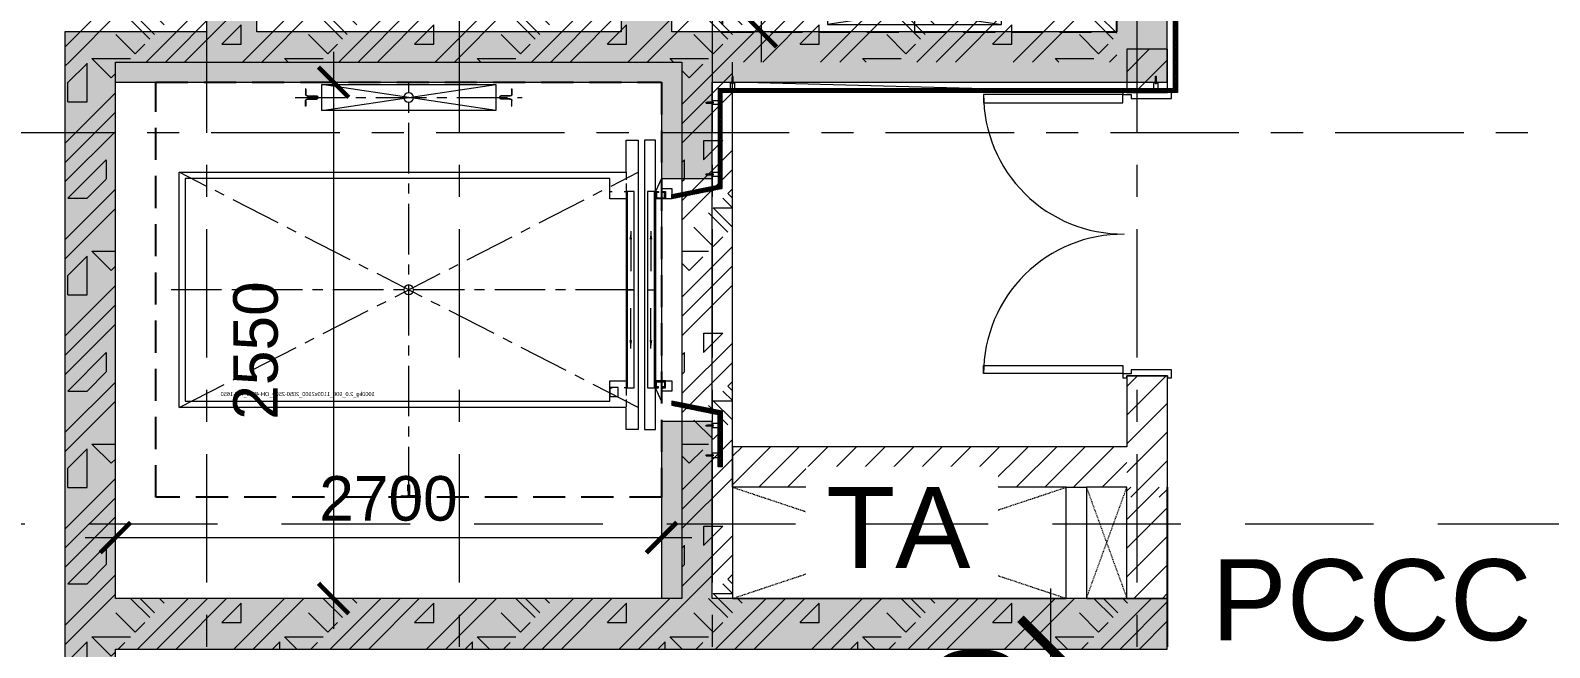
# Model space of a CAD drawing. Header units: millimetres. Extents: x -20201 to 105152, y -11216 to 48206.
# Drawn here: x 22580 to 30090, y 19307 to 22356 of the extents above; entities that cross this region are included whole.
import ezdxf

# ---------------------------------------------------------------- set-up
doc = ezdxf.new("R2010")
doc.units = ezdxf.units.MM
for name, pattern in [('CENTERX2', [4, 2.5, -0.5, 0.5, -0.5]), ('Dash', [6.35, 3.175, -3.175]), ('Grid Line', [22.225, 12.7, -3.175, 3.175, -3.175]), ('HIDDEN', [0.375, 0.25, -0.125]), ('HIDDEN2', [4.7625, 3.175, -1.5875])]:
    doc.linetypes.add(name, pattern=pattern)
for name, color, linetype, lineweight in [('A-DETL-GENF', 31, 'Continuous', 5), ('A-DETL-GENF-HDLN', 161, 'Dash', 5), ('CHU', 181, 'Continuous', 5), ('CUA', 31, 'Continuous', 9), ('DIM', 1, 'Continuous', 5), ('GRA', 211, 'Continuous', 9), ('HATCH-TUONG', 152, 'Continuous', 9), ('KI-HIEU-1', 151, 'Continuous', 9), ('LAT-GACH', 140, 'Continuous', 13), ('NET-CAT', 3, 'Continuous', 9), ('NET-THAY', 2, 'Continuous', 9), ('THIET-BI-1', 26, 'Continuous', 5), ('TRUC', 225, 'Continuous', 5)]:
    doc.layers.add(name, color=color, linetype=linetype, lineweight=lineweight)
doc.styles.add('Arial_2', font='arial_1.ttf', dxfattribs={"height": 400})
doc.styles.add('hoistway plan', font='chhbg.shx', dxfattribs={"height": 45})
doc.styles.add('TA1', font='arial_1.ttf')
doc.dimstyles.new('D_100', dxfattribs={"dimtxt": 220, "dimasz": 150, "dimexe": 150, "dimexo": 150, "dimgap": 80, "dimtad": 1, "dimdec": 0, "dimzin": 9, "dimtxsty": 'TA1', "dimblk": 'ARCHTICK', "dimcen": 1, "dimdle": 150, "dimclrd": 256, "dimclre": 256, "dimclrt": 7, "dimadec": 0, "dimazin": 0, "dimtfac": 1, "dimtdec": 0, "dimtix": 1, "dimtmove": 1, "dimatfit": 3, "dimfxl": 0, "dimtolj": 1, "dimtzin": 0, "dimlwd": -1, "dimlwe": -1, "dimarcsym": 0})
doc.dimstyles.new('D_200_KTx2', dxfattribs={"dimtxt": 400, "dimasz": 300, "dimexe": 300, "dimexo": 300, "dimgap": 160, "dimtad": 1, "dimdec": 0, "dimzin": 9, "dimtxsty": 'TA1', "dimblk": 'ARCHTICK', "dimcen": 1, "dimdle": 300, "dimclrd": 256, "dimclre": 256, "dimclrt": 7, "dimadec": 0, "dimazin": 0, "dimtfac": 1, "dimtdec": 0, "dimtix": 1, "dimtmove": 1, "dimatfit": 3, "dimldrblk": 'ARCHTICK', "dimfxl": 0, "dimtolj": 1, "dimtzin": 0, "dimlwd": -1, "dimlwe": -1, "dimarcsym": 0})
doc.dimstyles.new('hoistway plan', dxfattribs={"dimtxt": 45, "dimasz": 17, "dimexe": 15, "dimexo": 20, "dimgap": 25, "dimtad": 1, "dimdec": 0, "dimzin": 0, "dimdsep": 46, "dimtxsty": 'hoistway plan', "dimblk": 'DOT', "dimcen": 50, "dimclrd": 8, "dimclre": 8, "dimclrt": 3, "dimadec": 0, "dimazin": 0, "dimtfac": 1, "dimtdec": 0, "dimtmove": 1, "dimatfit": 3, "dimfxl": 0, "dimtolj": 1, "dimtzin": 0, "dimarcsym": 0})
pattern_1 = [(45, (95.25, 0), (-476.246, 476.246), []), (45, (190.5, 0), (-476.246, 476.246), []), (45, (0, 0), (-476.246, 476.246), []), (45, (476.25, 0), (-476.246, 476.246), []), (45, (571.5, 0), (-476.246, 476.246), []), (0, (381, 95.25), (0, 952.5), [95.25, -857.25]), (0, (476.25, 190.5), (0, 952.5), [95.25, -857.25]), (45, (381, 95.25), (0, 952.491), [134.683, -1212.342]), (45, (476.25, 95.25), (0, 952.491), [134.683, -1212.342]), (0, (381, 95.25), (0, 952.5), [95.25, -857.25]), (90, (-95.25, 95.25), (-952.5, 6e-14), [95.25, -857.25]), (90, (0, 95.25), (-952.5, 6e-14), [190.5, -762]), (45, (-95.25, 190.5), (0, 952.491), [134.683, -1212.342]), (90, (762, 381), (-952.5, 6e-14), [95.25, -857.25]), (0, (666.75, 381), (0, 952.5), [95.25, -857.25]), (45, (666.75, 381), (0, 952.491), [134.683, -1212.342]), (0, (857.25, 95.25), (0, 952.5), [95.25, -857.25]), (0, (857.25, 571.5), (0, 952.5), [95.25, -857.25]), (90, (1047.75, 666.75), (-952.5, 6e-14), [95.25, -857.25]), (45, (857.25, 571.5), (0, 952.491), [269.367, -1077.658]), (45, (952.5, 571.5), (0, 952.491), [134.683, -1212.342]), (45, (1143, 762), (0, 952.491), [134.683, -1212.342]), (0, (1143, 857.25), (0, 952.5), [95.25, -857.25]), (90, (1143, 762), (-952.5, 6e-14), [95.25, -857.25]), (0, (476.25, 762), (0, 952.5), [95.25, -857.25]), (0, (666.75, 857.25), (0, 952.5), [95.25, -857.25]), (90, (571.5, 762), (-952.5, 6e-14), [95.25, -857.25]), (90, (666.75, 762), (-952.5, 6e-14), [95.25, -857.25]), (45, (476.25, 762), (0, 952.491), [134.683, -1212.342]), (45, (666.75, 762), (0, 952.491), [134.683, -1212.342]), (135, (119, 214.8), (-952.491, 6e-14), [134.683, -1212.342]), (135, (238.1, 333.4), (-952.491, 6e-14), [134.683, -1212.342]), (135, (309.56, 404.8), (-952.491, 6e-14), [134.683, -1212.342]), (135, (333.4, 428.6), (-952.491, 6e-14), [134.683, -1212.342]), (135, (381, 476.25), (-952.491, 6e-14), [134.683, -1212.342]), (135, (404.8, 500.06), (-952.491, 6e-14), [134.683, -1212.342]), (135, (476.25, 571.5), (-952.491, 6e-14), [134.683, -1212.342]), (135, (523.9, 619.1), (-952.491, 6e-14), [134.683, -1212.342]), (45, (119, 214.8), (0, 952.491), [95.25, -1251.775]), (45, (238.1, 333.4), (0, 952.491), [67.36, -1279.665]), (45, (404.8, 500.06), (0, 952.491), [67.36, -1279.665]), (45, (309.56, 595.3), (0, 952.491), [67.36, -1279.665]), (45, (476.25, 571.5), (0, 952.491), [67.36, -1279.665]), (45, (381, 666.75), (0, 952.491), [67.36, -1279.665]), (0, (24.2, 309.5), (0, 952.5), [190.043, -762.457]), (0, (238.1, 523.9), (0, 952.5), [95.25, -857.25])]
pattern_2 = [(240.2551187, (156893.5025, 23438.0964), (5.42651964, -3.10086836), []), (330.2551187, (156893.5025, 23438.0964), (3.10086836, 5.42651964), [])]
pattern_3 = [(45, (0, 0), (-70.71068, 70.71068), [])]

# ---------------------------------------------------------------- blocks, each defined once
blk = doc.blocks.new('_DOT')
at = {"color": 0, "linetype": 'ByBlock'}
blk.add_line((-0.5, 0), (-1, 0), dxfattribs=at)
at = {"color": 0, "linetype": 'ByBlock', "const_width": 0.5}
blk.add_lwpolyline([(-0.25, 0, 1), (0.25, 0, 1)], format="xyb", close=True, dxfattribs=at)
blk = doc.blocks.new('A$C1F5A74C7')
at = {"color": 0, "lineweight": 5}
for p, q in [((0, 10), (0, 12)), ((0, 10), (21, 10)), ((3, 8), (3, 10)), ((3, 5), (3, 7)), ((5, 91), (10, 94)), ((5, 91), (5, 29)), ((5, 91), (15, 91)), ((6, 78), (5, 75)), ((5, 75), (8, 75)), ((6, 72), (5, 69)), ((5, 69), (8, 69)), ((6, 66), (5, 63)), ((5, 63), (8, 63)), ((6, 60), (5, 57)), ((5, 57), (8, 57)), ((6, 54), (5, 51)), ((5, 51), (8, 51)), ((5, 49), (8, 49)), ((5, 10), (5, 29)), ((8, 5), (5, 5)), ((7, 80), (6, 78)), ((6, 78), (10, 78)), ((8, 73), (6, 72)), ((8, 67), (6, 66)), ((8, 61), (6, 60)), ((8, 55), (6, 54)), ((8, 82), (7, 80)), ((7, 81), (10, 81)), ((7, 80), (10, 80)), ((7, 29), (7, 76)), ((7, 10), (7, 31)), ((7, 9), (7, 10)), ((7, 5), (7, 8)), ((7, 5), (7, 5)), ((9, 84), (8, 82)), ((8, 83), (10, 83)), ((8, 73), (8, 75)), ((8, 69), (8, 67)), ((8, 61), (8, 63)), ((8, 57), (8, 55)), ((8, 51), (8, 49)), ((10, 87), (9, 85)), ((9, 85), (12, 86)), ((10, 5), (9, 5)), ((10, 99), (10, 11)), ((10, 94), (15, 91)), ((10, 87), (12, 85)), ((10, 41), (10, 80)), ((10, 78), (15, 78)), ((10, 41), (11, 41)), ((10, 13), (10, 0)), ((12, 5), (10, 5)), ((11, 84), (13, 84)), ((11, 81), (14, 82)), ((11, 41), (11, 80)), ((11, 80), (14, 80)), ((12, 84), (12, 83)), ((12, 73), (12, 75)), ((12, 75), (15, 75)), ((12, 73), (15, 72)), ((12, 69), (12, 67)), ((12, 69), (15, 69)), ((12, 67), (15, 66)), ((12, 61), (12, 63)), ((12, 63), (15, 63)), ((12, 61), (15, 60)), ((12, 57), (12, 55)), ((12, 57), (15, 57)), ((12, 55), (15, 54)), ((12, 49), (12, 51)), ((12, 51), (15, 51)), ((12, 49), (15, 49)), ((12, 5), (12, 5)), ((13, 82), (14, 80)), ((16, 5), (13, 5)), ((14, 80), (15, 78)), ((14, 29), (14, 76)), ((14, 10), (14, 31)), ((14, 9), (14, 10)), ((14, 5), (14, 8)), ((15, 91), (15, 29)), ((15, 78), (15, 75)), ((15, 72), (15, 69)), ((15, 66), (15, 63)), ((15, 60), (15, 57)), ((15, 54), (15, 51)), ((15, 10), (15, 29)), ((18, 10), (18, 8)), ((18, 7), (18, 5)), ((21, 10), (21, 12))]:
    blk.add_line(p, q, dxfattribs=at)
for centre, radius, start, end in [((5, 7), 2.77, 227.3489, 309.0524), ((10, 15), 10.9, 250.5292, 255.5659), ((10, 15), 10.9, 263.51, 276.4907), ((10, 15), 10.9, 284.1671, 289.4715), ((16, 7), 2.77, 230.845, 312.6565)]:
    blk.add_arc(centre, radius, start, end, dxfattribs=at)
blk = doc.blocks.new('*U61')
for p, q in [((11.2, 0), (10.7, 0)), ((11.7, 0), (11.2, 0)), ((12.4, 0), (12.2, 0)), ((14.1, 0), (12.9, 0)), ((14.1, 2.9), (14.1, 4)), ((14.1, 2.4), (14.1, 2.9)), ((14.1, 1.8), (14.1, 1.9)), ((14.1, 0), (14.1, 1.2)), ((14.1, 0), (14.1, -1.2)), ((14.1, 0), (15.4, 0)), ((15.9, 0), (16, 0)), ((16.6, 0), (17, 0)), ((17, 0), (18.1, 0)), ((47.7, 10), (47.7, -10)), ((14.1, -1.8), (14.1, -1.9)), ((14.1, -2.4), (14.1, -2.9)), ((14.1, -2.9), (14.1, -4))]:
    blk.add_line(p, q)
blk.add_lwpolyline([(50, 10), (9.5, 10, 0.414215), (7.5, 8), (7.5, -8, 0.414214), (9.5, -10), (50, -10)], format="xyb")
for radius in [2.9, 0.712]:
    blk.add_circle((14.1, 0), radius)
at = {"extrusion": (0, 0, -1), "xscale": 0.3999999999068677, "yscale": 0.3999999999068677, "zscale": -0.4, "rotation": 90.00000000000001}
blk.add_blockref('A$C1F5A74C7', (-42.8, -4.2), dxfattribs=at)
blk = doc.blocks.new('_ARCHTICK')
at = {"color": 0, "linetype": 'ByBlock', "const_width": 0.15}
blk.add_lwpolyline([(-0.5, -0.5), (0.5, 0.5)], dxfattribs=at)
blk = doc.blocks.new('*D67')
at = {"layer": 'Defpoints', "color": 0, "transparency": 16777216}
for p in [(1328.6, 5550), (1328.6, 3000), (1328.6, 3000)]:
    blk.add_point(p, dxfattribs=at)
at = {"layer": 'DIM', "transparency": 16777216}
blk.add_line((1328.6, 5700), (1328.6, 2850), dxfattribs=at)
at = {"layer": 'DIM', "transparency": 16777216, "xscale": 150, "yscale": 150, "zscale": 150}
for p, rotation in [((1328.6, 5550), 89.99999999999993), ((1328.6, 3000), 269.9999999999999)]:
    blk.add_blockref('_ARCHTICK', p, dxfattribs=dict(at, rotation=rotation))
at = {"layer": 'DIM', "color": 7, "transparency": 16777216, "insert": (943.9, 4225), "char_height": 220, "attachment_point": 5, "rotation": 90, "style": 'TA1'}
blk.add_mtext('\\A1;2550', dxfattribs=at)
blk = doc.blocks.new('*D68')
at = {"layer": 'Defpoints', "color": 0, "transparency": 16777216}
for p in [(250, 3300.8), (2950, 3300.8), (2950, 3300.8)]:
    blk.add_point(p, dxfattribs=at)
at = {"layer": 'DIM', "transparency": 16777216}
blk.add_line((100, 3300.8), (3100, 3300.8), dxfattribs=at)
at = {"layer": 'DIM', "transparency": 16777216, "xscale": 150, "yscale": 150, "zscale": 150}
for p, rotation in [((250, 3300.8), 179.9999999999999), ((2950, 3300.8), 359.9999999999999)]:
    blk.add_blockref('_ARCHTICK', p, dxfattribs=dict(at, rotation=rotation))
at = {"layer": 'DIM', "color": 7, "transparency": 16777216, "insert": (1600, 3493.1), "char_height": 220, "attachment_point": 5, "style": 'TA1'}
blk.add_mtext('\\A1;2700', dxfattribs=at)
blk = doc.blocks.new('*D62')
at = {"layer": 'Defpoints', "color": 0, "transparency": 16777216}
for p in [(3443.3, 7900), (3443.3, 7900), (3443.3, 5800)]:
    blk.add_point(p, dxfattribs=at)
at = {"layer": 'DIM', "transparency": 16777216}
blk.add_line((3443.3, 5650), (3443.3, 8050), dxfattribs=at)
at = {"layer": 'DIM', "transparency": 16777216, "xscale": 150, "yscale": 150, "zscale": 150}
for p, rotation in [((3443.3, 7900), 89.9999999999999), ((3443.3, 5800), 269.9999999999999)]:
    blk.add_blockref('_ARCHTICK', p, dxfattribs=dict(at, rotation=rotation))
at = {"layer": 'DIM', "color": 7, "transparency": 16777216, "insert": (3251, 6850), "char_height": 220, "attachment_point": 5, "rotation": 90, "style": 'TA1'}
blk.add_mtext('\\A1;2100', dxfattribs=at)
blk = doc.blocks.new('*D70')
at = {"layer": 'Defpoints', "color": 0, "transparency": 16777216}
for p in [(26689, 19299.9), (27624.3, 19299.9), (26689, 18100.3)]:
    blk.add_point(p, dxfattribs=at)
at = {"layer": 'DIM', "transparency": 16777216}
for p, q in [((27624.3, 19299.9), (27624.3, 19599.9)), ((26989, 19299.9), (27924.3, 19299.9)), ((27624.3, 18100.3), (27624.3, 19299.9)), ((26989, 18100.3), (27924.3, 18100.3)), ((27624.3, 18100.3), (27624.3, 17800.3))]:
    blk.add_line(p, q, dxfattribs=at)
at = {"layer": 'DIM', "transparency": 16777216, "xscale": 300, "yscale": 300, "zscale": 300}
for p, rotation in [((27624.3, 19299.9), 270), ((27624.3, 18100.3), 90)]:
    blk.add_blockref('_ARCHTICK', p, dxfattribs=dict(at, rotation=rotation))
at = {"layer": 'DIM', "color": 7, "transparency": 16777216, "insert": (27260.1, 18700.1), "char_height": 400, "attachment_point": 5, "rotation": 90, "style": 'TA1'}
blk.add_mtext('\\A1;1200', dxfattribs=at)
blk = doc.blocks.new('CUA 2 CANH MO KHUNG NHOM - 1 - Type 1-362138-MẶT BẰNG TẦNG 2')
at = {"layer": 'CUA'}
for p, q in [((-587.5, 810.8), (-547.5, 810.8)), ((-587.5, 122.3), (-587.5, 810.8)), ((-547.5, 810.8), (-547.5, 122.3)), ((750.5, 810.8), (750.5, 122.3)), ((790.5, 810.8), (750.5, 810.8)), ((790.5, 122.3), (790.5, 810.8)), ((-547.5, 122.3), (-587.5, 122.3)), ((750.5, 122.3), (790.5, 122.3))]:
    blk.add_line(p, q, dxfattribs=at)
at = {"layer": 'CUA', "lineweight": 5}
for p, q in [((-588.5, 122.3), (-608.5, 122.3)), ((-608.5, 122.3), (-608.5, 102.3)), ((-608.5, 102.3), (-598.5, 102.3)), ((-598.5, 102.3), (-598.5, -97.7)), ((-588.5, 81.3), (-588.5, 122.3)), ((-568.5, 81.3), (-588.5, 81.3)), ((-568.5, -117.7), (-568.5, 81.3)), ((791.5, 81.3), (771.5, 81.3)), ((771.5, 81.3), (771.5, -117.7)), ((811.5, 122.3), (791.5, 122.3)), ((791.5, 122.3), (791.5, 81.3)), ((801.5, -97.7), (801.5, 102.3)), ((801.5, 102.3), (811.5, 102.3)), ((811.5, 102.3), (811.5, 122.3)), ((-598.5, -97.7), (-608.5, -97.7)), ((-608.5, -97.7), (-608.5, -117.7)), ((-608.5, -117.7), (-568.5, -117.7)), ((771.5, -117.7), (811.5, -117.7)), ((811.5, -97.7), (801.5, -97.7)), ((811.5, -117.7), (811.5, -97.7))]:
    blk.add_line(p, q, dxfattribs=at)
for centre, start, end in [((-587.5, 122.3), 359.5, 90), ((790.5, 122.3), 90, 180.5)]:
    blk.add_arc(centre, 688.5, start, end, dxfattribs=at)
blk = doc.blocks.new('Family1 - Family1-785030-MẶT BẰNG TẦNG 2')
at = {"layer": 'A-DETL-GENF', "color": 7}
for p, q in [((1650, 550), (0, 550)), ((0, 550), (0, 0)), ((1650, 0), (1650, 550)), ((0, 0), (1650, 0))]:
    blk.add_line(p, q, dxfattribs=at)
at = {"layer": 'A-DETL-GENF-HDLN', "color": 7}
for p, q in [((0, 550), (1650, 0.8)), ((0, 0), (1650, 549.2))]:
    blk.add_line(p, q, dxfattribs=at)
blk = doc.blocks.new('Family1 - Family1-785031-MẶT BẰNG TẦNG 2')
at = {"layer": 'A-DETL-GENF', "color": 7}
for p, q in [((200, 550), (0, 550)), ((0, 550), (0, 0)), ((200, 0), (200, 550)), ((0, 0), (200, 0))]:
    blk.add_line(p, q, dxfattribs=at)
at = {"layer": 'A-DETL-GENF-HDLN', "color": 7}
for p, q in [((0, 550), (200, 0.8)), ((0, 0), (200, 549.2))]:
    blk.add_line(p, q, dxfattribs=at)
blk = doc.blocks.new('P15_1000kg_1.75_2S_900_1100x2100_Side_1850x2530_1850x2530_OH-4630_PIT-1410')
h = blk.add_hatch()
h.set_pattern_fill('ANSI31', color=256, scale=50, angle=90, style=0)
h.set_pattern_definition([(225, (-50646.326, 22192.5385), (4.4194174, -4.4194174), [])])
h.paths.add_polyline_path([(740, 1768.5), (742, 1768.5), (742, 1741.2, 0.414214), (750, 1733.2), (795, 1733.2, -0.414214), (800, 1728.2), (800, 1721.8, -0.414214), (795, 1716.8), (750, 1716.8, 0.414214), (742, 1708.8), (742, 1681.5), (740, 1681.5), (740, 1709.8, -0.414214), (749, 1718.8), (794, 1718.8, 0.414214), (798, 1722.8), (798, 1727.2, 0.414214), (794, 1731.2), (749, 1731.2, -0.414214), (740, 1740.2)])
h = blk.add_hatch()
h.set_pattern_fill('ANSI31', color=256, scale=50, angle=90, style=0)
h.set_pattern_definition([(315, (-55417.6614, 22192.5385), (-4.4194174, -4.4194174), [])])
h.paths.add_polyline_path([(1760, 1768.5), (1758, 1768.5), (1758, 1741.2, -0.414214), (1750, 1733.2), (1705, 1733.2, 0.414214), (1700, 1728.2), (1700, 1721.8, 0.414214), (1705, 1716.8), (1750, 1716.8, -0.414214), (1758, 1708.8), (1758, 1681.5), (1760, 1681.5), (1760, 1709.8, 0.414214), (1751, 1718.8), (1706, 1718.8, -0.414214), (1702, 1722.8), (1702, 1727.2, -0.414214), (1706, 1731.2), (1751, 1731.2, 0.414214), (1760, 1740.2)])
h = blk.add_hatch()
h.set_pattern_fill('ANSI31', color=256, scale=50, angle=90, style=0)
h.set_pattern_definition([(225, (-52820.642, 26011.539), (-4.4194174, 4.4194174), [])])
h.paths.add_polyline_path([(1246.5, -219.1, 0.227735), (1245.8, -217.6, -0.227735), (1245, -216), (1245, -190, -0.414214), (1247, -188), (1253, -188, -0.414214), (1255, -190), (1255, -216, -0.227735), (1254.3, -217.6, 0.227735), (1253.5, -219.1), (1253.5, -241, 0.414214), (1255.5, -243), (1285.5, -243, -0.414214), (1287.5, -245), (1287.5, -250), (1212.5, -250), (1212.5, -245, -0.414214), (1214.5, -243), (1244.5, -243, 0.414214), (1246.5, -241)])
for p, q in [((740, 1768.5), (740, 1740.2)), ((742, 1768.5), (740, 1768.5)), ((742, 1768.5), (742, 1741.2)), ((749, 1731.2), (794, 1731.2)), ((750, 1733.2), (795, 1733.2)), ((800, 1728.2), (800, 1721.8)), ((1700, 1728.2), (1700, 1721.8)), ((1750, 1733.2), (1705, 1733.2)), ((1751, 1731.2), (1706, 1731.2)), ((1758, 1768.5), (1760, 1768.5)), ((1758, 1768.5), (1758, 1741.2)), ((1760, 1768.5), (1760, 1740.2)), ((740, 1681.5), (740, 1709.8)), ((742, 1681.5), (740, 1681.5)), ((742, 1708.8), (742, 1681.5)), ((749, 1718.8), (794, 1718.8)), ((750, 1716.8), (795, 1716.8)), ((798, 1727.2), (798, 1722.8)), ((1702, 1727.2), (1702, 1722.8)), ((1750, 1716.8), (1705, 1716.8)), ((1751, 1718.8), (1706, 1718.8)), ((1758, 1708.8), (1758, 1681.5)), ((1758, 1681.5), (1760, 1681.5)), ((1760, 1681.5), (1760, 1709.8)), ((0, 1325), (30, 1260)), ((30, 1225), (30, 325)), ((85, 1225), (85, 325)), ((115, 1225), (115, 325)), ((115, 1225), (115, 325)), ((175, 1225), (175, 325)), ((255, 1260), (245, 1260)), ((135, 775), (170, 775)), ((135, 775), (170, 775)), ((0, 225), (30, 290)), ((255, 290), (245, 290)), ((1245, -216), (1245, -190)), ((1246.5, -219.1), (1246.5, -241)), ((1253, -188), (1247, -188)), ((1253.5, -219.1), (1253.5, -241)), ((1255, -216), (1255, -190)), ((1212.5, -250), (1212.5, -245)), ((1287.5, -250), (1212.5, -250)), ((1214.5, -243), (1244.5, -243)), ((1285.5, -243), (1255.5, -243)), ((1287.5, -250), (1287.5, -245))]:
    blk.add_line(p, q)
at = {"ltscale": 100}
for p, q in [((820, 1660), (1680, 1790)), ((1680, 1660), (820, 1790))]:
    blk.add_line(p, q, dxfattribs=at)
at = {"linetype": 'CENTERX2', "ltscale": 100}
for p, q in [((1250, -250), (1250, 1800)), ((1811.8, 1725), (689.2, 1725)), ((2385, 194), (115, 1356)), ((115, 194), (2385, 1356)), ((175, 775), (2450, 775))]:
    blk.add_line(p, q, dxfattribs=at)
at = {"linetype": 'HIDDEN', "ltscale": 150}
for p, q in [((175, 1356), (175, 1260)), ((175, 290), (175, 194))]:
    blk.add_line(p, q, dxfattribs=at)
for points in [[(820, 1660), (1680, 1660), (1680, 1790), (820, 1790)], [(0, 1225), (0, 1275), (-50, 1275), (-50, 1225)], [(0, 275), (0, 325), (-50, 325), (-50, 275)], [(215, 247.8), (215, 292.8), (255, 292.8), (255, 247.8)], [(255, 242.8), (255, 297.8), (257, 297.8), (257, 242.8)]]:
    blk.add_lwpolyline(points, close=True)
for points in [[(30, 1247.9), (30, 1515), (85, 1515), (85, 1225)], [(115, 325), (115, 85), (175, 85), (175, 194), (2385, 194), (2385, 1356), (175, 1356), (175, 1515), (115, 1515), (115, 1515)], [(115, 1515), (115, 1225)], [(185, 1260), (175, 1260), (175, 1225), (255, 1225), (255, 1260), (255, 1325), (2355, 1325), (2355, 225), (255, 225), (255, 290), (255, 325), (175, 325), (175, 290), (185, 290)], [(-20, 1260), (-20, 1225), (30, 1225), (30, 1260), (15, 1260), (15, 1255), (25, 1255), (25, 1230), (-15, 1230), (-15, 1255), (-5, 1255), (-5, 1260), (-20, 1260)], [(70, 775), (35, 775), (35, 1260), (70, 1260), (70, 290), (35, 290), (35, 775)], [(170, 775), (135, 775), (135, 1260), (170, 1260), (170, 290), (135, 290), (135, 775)], [(-20, 290), (-20, 325), (30, 325), (30, 290), (15, 290), (15, 295), (25, 295), (25, 320), (-15, 320), (-15, 295), (-5, 295), (-5, 290), (-20, 290)], [(85, 325), (85, 85), (30, 85), (30, 290)]]:
    blk.add_lwpolyline(points)
at = {"ltscale": 100}
for centre in [(1250, 1725), (1250, 775)]:
    blk.add_circle(centre, 23.8, dxfattribs=at)
for centre, radius, start, end in [((749, 1740.2), 9, 180, 270), ((750, 1741.2), 8, 180, 270), ((794, 1727.2), 4, 0, 90), ((795, 1728.2), 5, 0, 90), ((1705, 1728.2), 5, 90, 180), ((1706, 1727.2), 4, 90, 180), ((1750, 1741.2), 8, 270, 0), ((1751, 1740.2), 9, 270, 0), ((749, 1709.8), 9, 90, 180), ((750, 1708.8), 8, 90, 180), ((794, 1722.8), 4, 270, 0), ((795, 1721.8), 5, 270, 0), ((1705, 1721.8), 5, 180, 270), ((1706, 1722.8), 4, 180, 270), ((1750, 1708.8), 8, 0, 90), ((1751, 1709.8), 9, 0, 90), ((1247, -190), 2, 90, 180), ((1247, -216), 2, 180, 231.31781), ((1244.5, -219.1), 2, 0, 51.31781), ((1253, -190), 2, 0, 90), ((1255.5, -219.1), 2, 128.68219, 180), ((1253, -216), 2, 308.68219, 0), ((1214.5, -245), 2, 90, 180), ((1244.5, -241), 2, 270, 0), ((1255.5, -241), 2, 180, 270), ((1285.5, -245), 2, 0, 90)]:
    blk.add_arc(centre, radius, start, end)
at = {"layer": 'Defpoints', "linetype": 'HIDDEN2', "ltscale": 50}
blk.add_lwpolyline([(0, -250), (2500, -250), (2500, 1800), (0, 1800)], close=True, dxfattribs=at)
at = {"layer": 'Defpoints'}
blk.add_text('1000kg_2.0_900_1100x2100_2050-2500_OH-4850_PIT-1650', height=20, dxfattribs=at).set_placement((1418.3, 250))
for points in [[(52.5, 1064.7), (52.5, 866.3)], [(152.5, 1064.7), (152.5, 866.3)], [(52.5, 485.3), (52.5, 683.7)], [(152.5, 485.3), (152.5, 683.7)]]:
    blk.add_leader(points, dimstyle='hoistway plan', override={"dimasz": 40, "dimtad": 0, "dimclrd": 256})
blk = doc.blocks.new('P13_13_900_CO_900_1600x1350_Rear_2050x1910')
h = blk.add_hatch()
h.set_pattern_fill('ANSI31', color=256, scale=50, angle=90, style=0)
h.set_pattern_definition([(225, (-738.679, 3896.771), (-4.419417, 4.419417), [])])
h.paths.add_polyline_path([(-946.5, 2019.1, 0.227735), (-945.8, 2017.6, -0.227735), (-945, 2016), (-945, 1990, -0.414214), (-947, 1988), (-953, 1988, -0.414214), (-955, 1990), (-955, 2016, -0.227735), (-954.3, 2017.6, 0.227735), (-953.5, 2019.1), (-953.5, 2041, 0.414214), (-955.5, 2043), (-985.5, 2043, -0.414214), (-987.5, 2045), (-987.5, 2050), (-912.5, 2050), (-912.5, 2045, -0.414214), (-914.5, 2043), (-944.5, 2043, 0.414214), (-946.5, 2041)])
h = blk.add_hatch()
h.set_pattern_fill('ANSI31', color=256, scale=50, angle=90, style=0)
h.set_pattern_definition([(315, (-3335.6985, 52.7706), (-4.419417, -4.419417), [])])
h.paths.add_polyline_path([(-1460, 6.5), (-1458, 6.5), (-1458, 33.8, -0.414214), (-1450, 41.8), (-1405, 41.8, 0.414214), (-1400, 46.8), (-1400, 53.2, 0.414214), (-1405, 58.2), (-1450, 58.2, -0.414214), (-1458, 66.2), (-1458, 93.5), (-1460, 93.5), (-1460, 65.2, 0.414214), (-1451, 56.2), (-1406, 56.2, -0.414214), (-1402, 52.2), (-1402, 47.8, -0.414214), (-1406, 43.8), (-1451, 43.8, 0.414214), (-1460, 34.8)])
h = blk.add_hatch()
h.set_pattern_fill('ANSI31', color=256, scale=50, angle=90, style=0)
h.set_pattern_definition([(225, (1435.637, 52.7706), (4.419417, -4.419417), [])])
h.paths.add_polyline_path([(-440, 6.5), (-442, 6.5), (-442, 33.8, 0.414214), (-450, 41.8), (-495, 41.8, -0.414214), (-500, 46.8), (-500, 53.2, -0.414214), (-495, 58.2), (-450, 58.2, 0.414214), (-442, 66.2), (-442, 93.5), (-440, 93.5), (-440, 65.2, -0.414214), (-449, 56.2), (-494, 56.2, 0.414214), (-498, 52.2), (-498, 47.8, 0.414214), (-494, 43.8), (-449, 43.8, -0.414214), (-440, 34.8)])
for p, q in [((-987.5, 2050), (-912.5, 2050)), ((-987.5, 2050), (-987.5, 2045)), ((-985.5, 2043), (-955.5, 2043)), ((-953.5, 2019.1), (-953.5, 2041)), ((-946.5, 2019.1), (-946.5, 2041)), ((-914.5, 2043), (-944.5, 2043)), ((-912.5, 2050), (-912.5, 2045)), ((-955, 2016), (-955, 1890)), ((-945, 2016), (-945, 1890)), ((-953, 1888), (-947, 1888)), ((50, 1550), (20, 1485)), ((-205, 1485), (-195, 1485)), ((-125, 1450), (-125, 550)), ((-65, 1450), (-65, 550)), ((-65, 1450), (-65, 550)), ((-35, 1450), (-35, 550)), ((20, 1450), (20, 550)), ((-85, 1000), (-120, 1000)), ((-85, 1000), (-120, 1000)), ((-205, 515), (-195, 515)), ((50, 450), (20, 515)), ((-1458, 93.5), (-1460, 93.5)), ((-1460, 93.5), (-1460, 65.2)), ((-1458, 66.2), (-1458, 93.5)), ((-442, 66.2), (-442, 93.5)), ((-442, 93.5), (-440, 93.5)), ((-440, 93.5), (-440, 65.2)), ((-1460, 6.5), (-1460, 34.8)), ((-1458, 6.5), (-1460, 6.5)), ((-1458, 6.5), (-1458, 33.8)), ((-1451, 56.2), (-1406, 56.2)), ((-1451, 43.8), (-1406, 43.8)), ((-1450, 58.2), (-1405, 58.2)), ((-1450, 41.8), (-1405, 41.8)), ((-1402, 47.8), (-1402, 52.2)), ((-1400, 46.8), (-1400, 53.2)), ((-500, 46.8), (-500, 53.2)), ((-498, 47.8), (-498, 52.2)), ((-450, 58.2), (-495, 58.2)), ((-450, 41.8), (-495, 41.8)), ((-449, 56.2), (-494, 56.2)), ((-449, 43.8), (-494, 43.8)), ((-442, 6.5), (-442, 33.8)), ((-442, 6.5), (-440, 6.5)), ((-440, 6.5), (-440, 34.8))]:
    blk.add_line(p, q)
at = {"linetype": 'CENTERX2', "ltscale": 100}
for p, q in [((-950, 2050), (-950, -50)), ((-1835, 269), (-65, 1731)), ((-65, 269), (-1835, 1731)), ((-125, 1000), (-1900, 1000)), ((-1511.8, 50), (-389.2, 50))]:
    blk.add_line(p, q, dxfattribs=at)
at = {"linetype": 'HIDDEN', "ltscale": 150}
for p, q in [((-125, 1731), (-125, 1485)), ((-125, 515), (-125, 269))]:
    blk.add_line(p, q, dxfattribs=at)
at = {"ltscale": 100}
for p, q in [((-520, 115), (-1380, -15)), ((-1380, 115), (-520, -15))]:
    blk.add_line(p, q, dxfattribs=at)
for points in [[(-65, 550), (-65, 160), (-125, 160), (-125, 269), (-1835, 269), (-1835, 1731), (-125, 1731), (-125, 1890), (-65, 1890), (-65, 1890)], [(-65, 1890), (-65, 1450)], [(20, 1472.9), (20, 1890), (-35, 1890), (-35, 1450)], [(-135, 1485), (-125, 1485), (-125, 1450), (-205, 1450), (-205, 1485), (-205, 1700), (-1805, 1700), (-1805, 300), (-205, 300), (-205, 515), (-205, 550), (-125, 550), (-125, 515), (-135, 515)], [(-120, 1000), (-85, 1000), (-85, 1485), (-120, 1485), (-120, 515), (-85, 515), (-85, 1000)], [(-20, 1000), (15, 1000), (15, 1485), (-20, 1485), (-20, 515), (15, 515), (15, 1000)], [(70, 1485), (70, 1450), (20, 1450), (20, 1485), (35, 1485), (35, 1480), (25, 1480), (25, 1455), (65, 1455), (65, 1480), (55, 1480), (55, 1485), (70, 1485)], [(-35, 550), (-35, 160), (20, 160), (20, 515)], [(70, 515), (70, 550), (20, 550), (20, 515), (35, 515), (35, 520), (25, 520), (25, 545), (65, 545), (65, 520), (55, 520), (55, 515), (70, 515)]]:
    blk.add_lwpolyline(points)
for points in [[(50, 1450), (50, 1500), (100, 1500), (100, 1450)], [(50, 500), (50, 550), (100, 550), (100, 500)], [(-205, 317.8), (-205, 497.8), (-207, 497.8), (-207, 317.8)], [(-165, 322.8), (-165, 492.8), (-205, 492.8), (-205, 322.8)], [(-520, 115), (-1380, 115), (-1380, -15), (-520, -15)]]:
    blk.add_lwpolyline(points, close=True)
for centre in [(-950, 1000), (-950, 50)]:
    blk.add_circle(centre, 23.8, dxfattribs=at)
for centre, radius, start, end in [((-985.5, 2045), 2, 180, 270), ((-955.5, 2041), 2, 0, 90), ((-944.5, 2041), 2, 90, 180), ((-914.5, 2045), 2, 270, 0), ((-953, 2016), 2, 128.68219, 180), ((-955.5, 2019.1), 2, 308.68219, 0), ((-944.5, 2019.1), 2, 180, 231.31781), ((-947, 2016), 2, 0, 51.31781), ((-953, 1890), 2, 180, 270), ((-947, 1890), 2, 270, 0), ((-1451, 65.2), 9, 180, 270), ((-1451, 34.8), 9, 90, 180), ((-1450, 66.2), 8, 180, 270), ((-1450, 33.8), 8, 90, 180), ((-1406, 52.2), 4, 0, 90), ((-1406, 47.8), 4, 270, 0), ((-1405, 53.2), 5, 0, 90), ((-1405, 46.8), 5, 270, 0), ((-495, 53.2), 5, 90, 180), ((-495, 46.8), 5, 180, 270), ((-494, 52.2), 4, 90, 180), ((-494, 47.8), 4, 180, 270), ((-450, 66.2), 8, 270, 0), ((-450, 33.8), 8, 0, 90), ((-449, 65.2), 9, 270, 0), ((-449, 34.8), 9, 0, 90)]:
    blk.add_arc(centre, radius, start, end)
at = {"layer": 'Defpoints', "linetype": 'HIDDEN2', "ltscale": 50}
blk.add_lwpolyline([(-1900, -50), (50, -50), (50, 2050), (-1900, 2050)], close=True, dxfattribs=at)
at = {"layer": 'Defpoints'}
blk.add_text('900_2_CO_900_1600x1400x2100_Rear_2100x19500', height=20, dxfattribs=at).set_placement((-1750, 350))
for points in [[(-102.5, 1289.7), (-102.5, 1091.3)], [(-2.5, 1289.7), (-2.5, 1091.3)], [(-102.5, 710.3), (-102.5, 908.7)], [(-2.5, 710.3), (-2.5, 908.7)]]:
    blk.add_leader(points, dimstyle='hoistway plan', override={"dimasz": 40, "dimtad": 0, "dimclrd": 256})
blk = doc.blocks.new('A$C18732D84')
at = {"layer": 'GRA', "transparency": 33554687}
h = blk.add_hatch(dxfattribs=at)
h.set_pattern_fill('ANSI37', color=159, scale=50, angle=180, style=0)
h.set_pattern_definition([(225, (281291.963, 10664.836), (4.41941738, -4.41941738), []), (315, (281291.963, 10664.836), (4.41941738, 4.41941738), [])])
h.paths.add_polyline_path([(5500, 6300), (5500, 5500), (5480, 5520), (5480, 6283.6)])
h = blk.add_hatch(dxfattribs=at)
h.set_pattern_fill('ANSI37', color=159, scale=50, angle=180, style=0)
h.set_pattern_definition([(225, (279041.963, 8339.836), (4.41941738, -4.41941738), []), (315, (279041.963, 8339.836), (4.41941738, 4.41941738), [])])
h.paths.add_polyline_path([(3250, 5025), (3250, 5500), (3230, 5520), (3230, 5041.4)])
h = blk.add_hatch(dxfattribs=at)
h.set_pattern_fill('ANSI37', color=159, scale=50, angle=90, style=0)
h.set_pattern_definition([(135, (6494.836, -270291.963), (-4.41941738, -4.41941738), []), (225, (6494.836, -270291.963), (4.41941738, -4.41941738), [])])
h.paths.add_polyline_path([(3230, 5520), (5480, 5520), (5500, 5500), (3250, 5500)])
h = blk.add_hatch(dxfattribs=at)
h.set_pattern_fill('ANSI37', color=159, scale=50, angle=555.25512, style=0)
h.set_pattern_definition(pattern_2)
h.paths.add_polyline_path([(3250, 5025), (3000, 4975), (3000, 4995.4), (3230, 5041.4)])
h = blk.add_hatch(dxfattribs=at)
h.set_pattern_fill('ANSI37', color=159, scale=50, angle=555.25512, style=0)
h.set_pattern_definition(pattern_2)
h.paths.add_polyline_path([(3250, 3925), (3000, 3975), (3000, 3954.6), (3230, 3908.6)])
h = blk.add_hatch(dxfattribs=at)
h.set_pattern_fill('ANSI37', color=159, scale=50, angle=180, style=0)
h.set_pattern_definition([(225, (279041.963, 8289.836), (4.41941738, -4.41941738), []), (315, (279041.963, 8289.836), (4.41941738, 4.41941738), [])])
h.paths.add_polyline_path([(3250, 3925), (3250, 3650), (3230, 3650), (3230, 3908.6)])
at = {"layer": 'NET-CAT'}
h = blk.add_hatch(color=256, dxfattribs=at)
h.dxf.hatch_style = 1
h.paths.add_polyline_path([(5450, 10650), (5200, 10650), (5200, 9650), (5450, 9650)], flags=17)
h.paths.add_polyline_path([(5450, 12850), (5200, 12850), (5200, 11850), (5450, 11850)], flags=17)
h.paths.add_polyline_path([(5450, 8450), (5200, 8450), (5200, 7450), (5450, 7450)], flags=17)
h.paths.add_polyline_path([(5450, 6250), (5200, 6250), (5200, 5800), (3000, 5800), (3000, 14500), (5200, 14500), (5200, 14050), (5450, 14050), (5450, 14750), (2750, 14750), (2750, 7850), (2350, 7850), (2350, 7600), (2750, 7600), (2750, 5800), (950, 5800), (950, 7600), (1350, 7600), (1350, 7850), (700, 7850), (700, 5800), (0, 5800), (0, 0), (4150, 0), (4150, 250), (250, 250), (250, 2750), (5450, 2750), (5450, 3000), (3200, 3000), (3200, 3875), (2950, 3875), (2950, 3000), (250, 3000), (250, 5550), (2950, 5550), (2950, 5075), (3200, 5075), (3200, 5550), (5450, 5550)])
at = {"layer": 'GRA'}
for points in [[(5500, 6300), (5500, 5500), (5480, 5520), (5480, 6283.6)], [(3250, 5025), (3250, 5500), (3230, 5520), (3230, 5041.4)], [(3230, 5520), (5480, 5520), (5500, 5500), (3250, 5500)], [(3250, 5025), (3000, 4975), (3000, 4995.4), (3230, 5041.4)], [(3250, 3925), (3000, 3975), (3000, 3954.6), (3230, 3908.6)], [(3250, 3925), (3250, 3650), (3230, 3650), (3230, 3908.6)]]:
    blk.add_lwpolyline(points, close=True, dxfattribs=at)
at = {"layer": 'LAT-GACH'}
for p, q in [((3200, 3935), (3200, 5075)), ((2950, 4925), (2950, 4025))]:
    blk.add_line(p, q, dxfattribs=at)
at = {"layer": 'NET-CAT'}
for points in [[(5200, 6250), (5200, 5800), (3000, 5800), (3000, 14500)], [(2750, 7600), (2750, 5800), (950, 5800), (950, 7600)], [(700, 7850), (700, 5800), (0, 5800), (0, 0), (4150, 0), (4150, 250), (250, 250), (250, 2750), (5450, 2750), (5450, 3000), (3200, 3000), (3200, 3875), (2950, 3875), (2950, 3000), (250, 3000), (250, 5550), (2950, 5550), (2950, 5075), (3200, 5075), (3200, 5550), (5450, 5550), (5450, 6250)]]:
    blk.add_lwpolyline(points, dxfattribs=at)
at = {"layer": 'GRA', "xscale": -1, "rotation": 270}
for p in [(3300.4, 5500), (5392.9, 5500)]:
    blk.add_blockref('*U61', p, dxfattribs=at)
at = {"layer": 'GRA', "xscale": -1}
for p in [(3250, 5450), (3250, 5095.4)]:
    blk.add_blockref('*U61', p, dxfattribs=at)
at = {"layer": 'GRA', "rotation": 180}
for p in [(3250, 3854.6), (3250, 3707.1)]:
    blk.add_blockref('*U61', p, dxfattribs=at)
at = {"layer": 'THIET-BI-1'}
blk.add_blockref('P13_13_900_CO_900_1600x1350_Rear_2050x1910', (5150, 5850), dxfattribs=at)
at = {"layer": 'THIET-BI-1', "xscale": -1}
blk.add_blockref('P15_1000kg_1.75_2S_900_1100x2100_Side_1850x2530_1850x2530_OH-4630_PIT-1410', (2950, 3750), dxfattribs=at)
at = {"layer": 'DIM'}
dim = blk.add_linear_dim(base=(3443.3, 7900), p1=(3443.3, 5800), p2=(3443.3, 7900), angle=90, dimstyle='D_100', dxfattribs=at)
dim.commit()
dim.dimension.update_dxf_attribs({"geometry": '*D62', "text_midpoint": (3251, 6850)})
dim = blk.add_linear_dim(base=(1328.6, 3000), p1=(1328.6, 5550), p2=(1328.6, 3000), angle=90, dimstyle='D_100', dxfattribs=at)
dim.commit()
dim.dimension.update_dxf_attribs({"geometry": '*D67', "text_midpoint": (1136.2, 4225), "dimtype": 128})
dim = blk.add_linear_dim(base=(2950, 3300.8), p1=(250, 3300.8), p2=(2950, 3300.8), dimstyle='D_100', dxfattribs=at)
dim.commit()
dim.dimension.update_dxf_attribs({"geometry": '*D68', "text_midpoint": (1600, 3493.1)})
blk = doc.blocks.new('ALC1807-ASCENT PLAZA-KET CAU 1_rvt-1-MẶT BẰNG TẦNG 1')
blk.add_blockref('A$C18732D84', (22750.5, 16549.9))

msp = doc.modelspace()

# ---------------------------------------------------------------- hatches: boundary and pattern name
at = {"layer": 'HATCH-TUONG', "lineweight": 5}
h = msp.add_hatch(dxfattribs=at)
h.set_pattern_fill('FP_1', color=256, style=0, pattern_type=2)
h.set_pattern_definition(pattern_1)
h.paths.add_polyline_path([(27490.6, 22199.9), (27950.5, 22199.9), (27950.5, 22449.9), (22750.5, 22449.9), (22750.5, 22199.9), (26050.5, 22199.9)], flags=0)
h = msp.add_hatch(dxfattribs=at)
h.set_pattern_fill('FP_2', color=256, style=0, pattern_type=2)
h.set_pattern_definition([(45, (0, -50), (-70.71068, 70.71068), [])])
h.paths.add_polyline_path([(28000.8, 20049.9), (28200.8, 20049.9), (28200.8, 20649.9), (28000.8, 20649.9), (28000.8, 20249.9)], flags=0)
h.paths.add_polyline_path([(28000.8, 22049.9), (28200.8, 22049.9), (28200.8, 22262.9), (28000.8, 22262.9)], flags=0)
h = msp.add_hatch(dxfattribs=at)
h.set_pattern_fill('FP_1', color=256, style=0, pattern_type=2)
h.set_pattern_definition(pattern_1)
h.paths.add_polyline_path([(22750.5, 16799.9), (23000.5, 16799.9), (23000.5, 22199.9), (22750.5, 22199.9), (22750.5, 18132)], flags=0)
h = msp.add_hatch(dxfattribs=at)
h.set_pattern_fill('FP_1', color=256, style=0, pattern_type=2)
h.set_pattern_definition(pattern_1)
h.paths.add_polyline_path([(25800.5, 19549.9), (26050.5, 19549.9), (26050.5, 22199.9), (25800.5, 22199.9), (25800.5, 20099.9)], flags=0)
h = msp.add_hatch(dxfattribs=at)
h.set_pattern_fill('FP_2', color=256, style=0, pattern_type=2)
h.set_pattern_definition(pattern_3)
h.paths.add_polyline_path([(28000.8, 20099.9), (28000.5, 20299.9), (26050.5, 20299.9), (26050.5, 20099.9), (28000.5, 20099.9)], flags=0)
h = msp.add_hatch(dxfattribs=at)
h.set_pattern_fill('FP_2', color=256, style=0, pattern_type=2)
h.set_pattern_definition(pattern_3)
h.paths.add_polyline_path([(28200.5, 19549.9), (28200.5, 20099.9), (28000.5, 20099.9), (28000.5, 19549.9)], flags=0)
h = msp.add_hatch(dxfattribs=at)
h.set_pattern_fill('FP_1', color=256, style=0, pattern_type=2)
h.set_pattern_definition(pattern_1)
h.paths.add_polyline_path([(28200.5, 19299.9), (28200.5, 19549.9), (23000.5, 19549.9), (23000.5, 19299.9), (27490.6, 19299.9)], flags=0)

# ---------------------------------------------------------------- linework, layer by layer
at = {"layer": 'NET-CAT'}
for p, q in [((28000.8, 22262.9), (28000.8, 22049.9)), ((28200.8, 22262.9), (28000.8, 22262.9)), ((28200.8, 22049.9), (28200.8, 22262.9)), ((23000.5, 22199.9), (25800.5, 22199.9)), ((23000.5, 19549.9), (23000.5, 22199.9)), ((25800.5, 22199.9), (25800.5, 19549.9)), ((26050.5, 20099.9), (26050.5, 22199.9)), ((28000.8, 22049.9), (28200.8, 22049.9)), ((28000.8, 20649.9), (28000.8, 20299.9)), ((28200.8, 20649.9), (28000.8, 20649.9)), ((28200.8, 20099.9), (28200.8, 20649.9)), ((28000.8, 20299.9), (26050.5, 20299.9)), ((26050.5, 20299.9), (26050.5, 20099.9)), ((27700.5, 20099.9), (27800.5, 20099.9)), ((28200.5, 20099.9), (28200.8, 20099.9)), ((28200.5, 19549.9), (28200.5, 20099.9)), ((25800.5, 19549.9), (23000.5, 19549.9)), ((27800.5, 19549.9), (27700.5, 19549.9)), ((28200.5, 19549.9), (28000.5, 19549.9)), ((28000.5, 19549.9), (28200.5, 19549.9))]:
    msp.add_line(p, q, dxfattribs=at)
at = {"layer": 'NET-THAY', "color": 250}
for p, q in [((27980.8, 22049.9), (26050.5, 22099.9)), ((28200.8, 20099.9), (28200.8, 19311.1))]:
    msp.add_line(p, q, dxfattribs=at)
at = {"layer": 'TRUC', "linetype": 'Grid Line', "ltscale": 50}
for p, q in [((23450.5, 43599.9), (23450.5, -4500.1)), ((24700.5, 43599.9), (24700.5, -7167.6)), ((25950.5, 43599.9), (25950.5, -4500.1)), ((28050.5, 43599.9), (28050.5, -7167.6)), ((43000.5, 21849.9), (-12092.4, 21849.9))]:
    msp.add_line(p, q, dxfattribs=at)

# ---------------------------------------------------------------- block references
at = {"color": 10, "lineweight": 15, "rotation": 90}
msp.add_blockref('CUA 2 CANH MO KHUNG NHOM - 1 - Type 1-362138-MẶT BẰNG TẦNG 2', (28103.1, 21248.5), dxfattribs=at)
at = {"lineweight": 5}
for name, p in [('Family1 - Family1-785030-MẶT BẰNG TẦNG 2', (26050.5, 19549.9)), ('Family1 - Family1-785031-MẶT BẰNG TẦNG 2', (27800.5, 19549.9))]:
    msp.add_blockref(name, p, dxfattribs=at)

# ---------------------------------------------------------------- texts
at = {"layer": 'CHU', "color": 7, "insert": (28418.3, 19743.6), "char_height": 400, "width": 1644.28, "attachment_point": 1, "line_spacing_factor": 0.936439, "style": 'Arial_2'}
msp.add_mtext('\\pt2540,5080,7620,10160,12700,15240,17780,20320,22860,25400,27940,30480,33020,35560,38100,40640,43180,45720,48260,50800,53340,55880,58420,60960,63500,66040,68580,71120,73660,76200,78740,81280;PCCC', dxfattribs=at)

# ---------------------------------------------------------------- next in the draw order: texts
at = {"layer": 'CHU', "color": 7, "insert": (26513.8, 20100.4), "char_height": 400, "width": 749.42, "attachment_point": 1, "line_spacing_factor": 0.936439, "style": 'Arial_2', "bg_fill": 3, "box_fill_scale": 1.25, "bg_fill_color": 256, "bg_fill_true_color": 13158600, "bg_fill_transparency": 0}
msp.add_mtext('\\pt2540,5080,7620,10160,12700,15240,17780,20320,22860,25400,27940,30480,33020,35560,38100,40640,43180,45720,48260,50800,53340,55880,58420,60960,63500,66040,68580,71120,73660,76200,78740,81280;TA', dxfattribs=at)

# ---------------------------------------------------------------- next in the draw order: linework, layer by layer
at = {"layer": 'KI-HIEU-1', "linetype": 'HIDDEN2', "ltscale": 200}
msp.add_line((-17135.3, 19919), (102085.8, 19919), dxfattribs=at)

# ---------------------------------------------------------------- next in the draw order: block references
at = {"lineweight": 5}
msp.add_blockref('ALC1807-ASCENT PLAZA-KET CAU 1_rvt-1-MẶT BẰNG TẦNG 1', (0, 0), dxfattribs=at)

# ---------------------------------------------------------------- next in the draw order: dimensions: what is measured, and where the dimension line sits
at = {"layer": 'DIM'}
dim = msp.add_linear_dim(base=(27624.3, 19299.9), p1=(26689, 18100.3), p2=(26689, 19299.9), angle=90, dimstyle='D_200_KTx2', dxfattribs=at)
dim.commit()
dim.dimension.update_dxf_attribs({"geometry": '*D70', "text_midpoint": (27260.1, 18700.1)})

doc.saveas('drawing.dxf')
